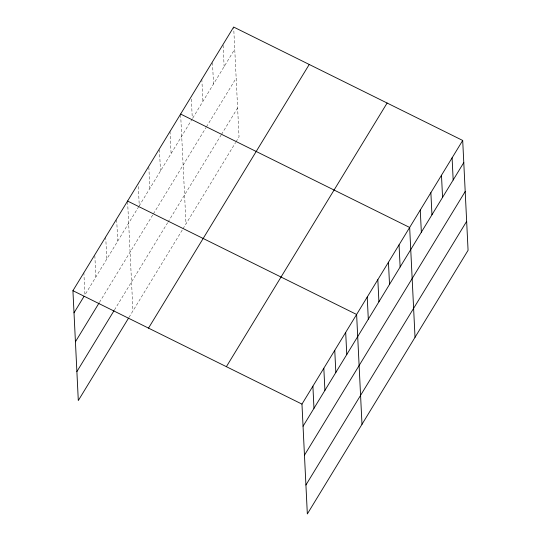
<?xml version="1.0" encoding="UTF-8"?>
<svg xmlns="http://www.w3.org/2000/svg" width="541" height="541" viewBox="0 0 541 541"><rect width="100%" height="100%" fill="white"/><g stroke="black" fill="none" stroke-linecap="round" stroke-linejoin="round"><path stroke-width="0.41" stroke-dasharray="2.71 2.03" d="M138.848 206.486L84.944 294.899L83.862 272.765M192.312 118.783L139.267 205.79L138.226 184.474M192.738 118.087L234.747 49.184M99.47 302.331L152.988 214.547M153.414 213.851L206.033 127.548M206.459 126.851L236.16 78.127M114.482 309.925L167.602 222.797M168.028 222.101L221.073 135.094M221.492 134.398L237.621 107.95M129.015 317.357L182.601 229.465M183.02 228.769L235.639 142.466M236.065 141.769L239.034 136.893L233.665 27.05M223.095 45.268L224.136 66.584M212.485 62.668L213.526 83.983M201.834 79.25L202.922 101.383M191.352 99.111L192.271 117.965M180.66 114.875L185.996 223.9M170.009 131.456L171.091 153.583M159.446 149.674L160.488 170.983M148.836 167.074L149.877 188.39M127.615 201.874L132.951 310.899M116.687 219.802L117.728 241.117M105.718 236.911L106.8 259.044M94.831 255.663L95.872 276.972"/><path stroke-width="0.81" d="M128.575 318.074L78.303 400.543L72.927 290.693L233.665 27.05L462.697 140.457L468.073 250.307L307.335 513.95L301.966 404.107L462.697 140.457M74.009 312.826L84.065 296.333M75.429 341.777L99.037 303.048M76.883 371.599L114.05 310.642M148.511 328.123L309.242 64.474M226.381 366.676L387.119 103.033M303.048 426.234L463.779 162.591M304.461 455.184L465.199 191.534M305.922 485.007L466.653 221.357M180.62 114.056L409.659 227.463L415.028 337.307M127.581 201.056L356.614 314.463L361.99 424.313M72.927 290.693L301.966 404.107M452.093 157.857L453.175 179.991M441.483 175.257L442.565 197.391M430.873 192.657L431.955 214.791M420.262 210.064L421.344 232.19M399.048 244.863L400.13 266.997M388.438 262.263L389.52 284.397M377.834 279.663L378.916 301.797M367.224 297.063L368.306 319.197M345.685 332.39L346.767 354.524M334.757 350.318L335.839 372.451M323.822 368.245L324.911 390.379M312.894 386.179L313.976 408.306"/></g></svg>
